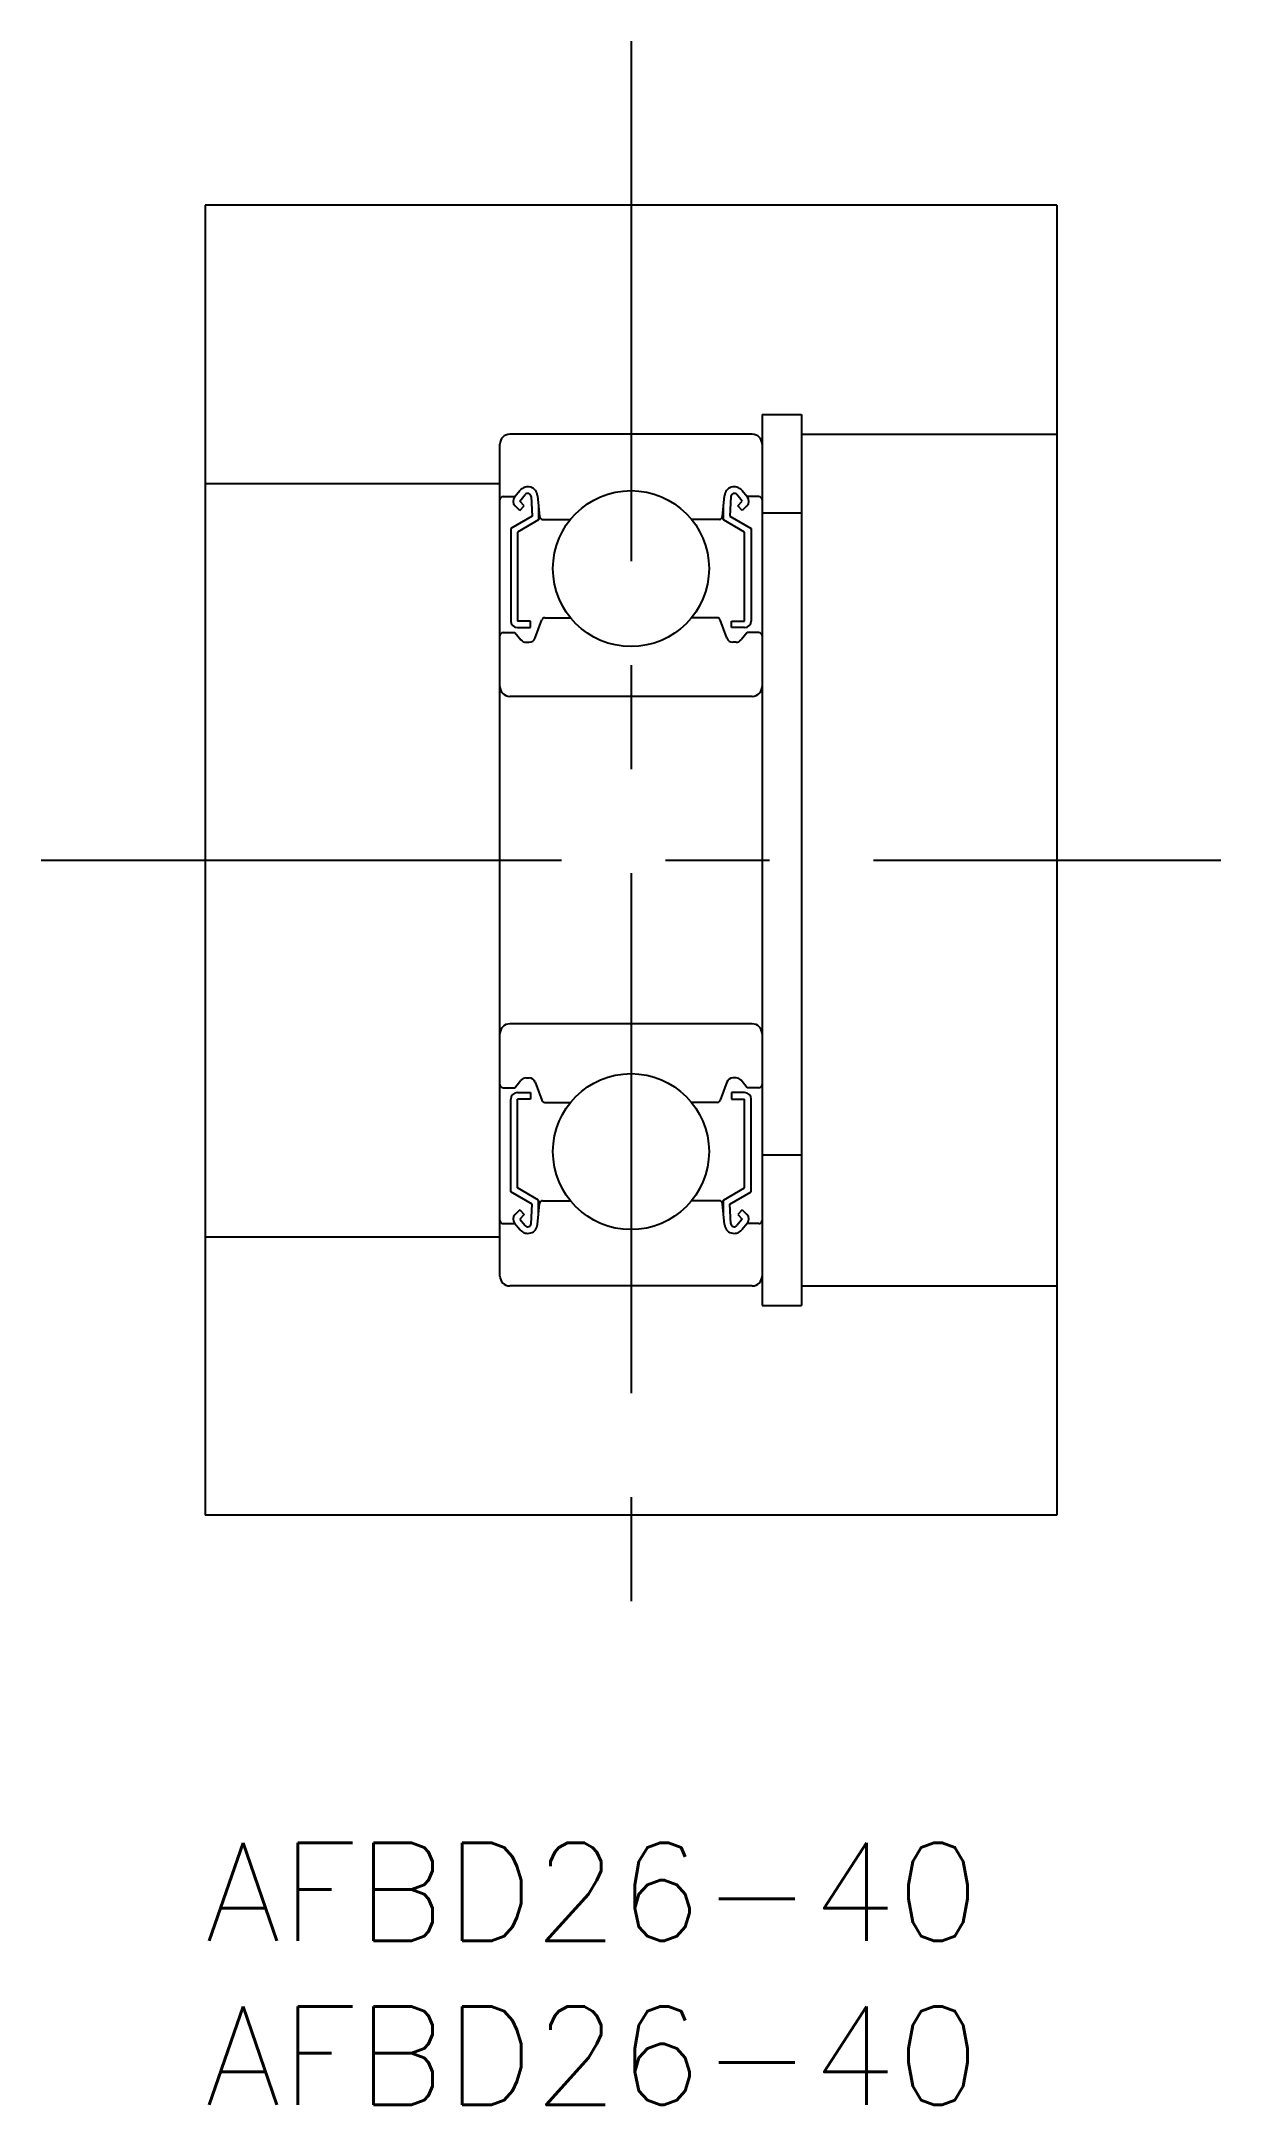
# Model space of a CAD drawing. Extents: x -5 to 31, y -8 to 55.
import ezdxf

# ---------------------------------------------------------------- set-up
doc = ezdxf.new("R2010")
doc.units = 0
doc.header["$LTSCALE"] = 0.5
doc.linetypes.add('CENTER', pattern=[50.8, 31.75, -6.35, 6.35, -6.35])
for name, color, linetype in [('MSM_CENTER', 1, 'CENTER'), ('MSM_CONTINUOUS', 7, 'CONTINUOUS'), ('MSM_PART_NUMBER', 7, 'CONTINUOUS')]:
    doc.layers.add(name, color=color, linetype=linetype)
doc.styles.get("Standard").update_dxf_attribs({"font": 'txt.shx', "height": 3, "bigfont": 'bigfont.shx'})

msp = doc.modelspace()

# ---------------------------------------------------------------- linework, layer by layer
at = {"layer": 'MSM_CENTER', "linetype": 'CENTER'}
for p, q in [((13, 55), (13, 5)), ((-5, 30), (31, 30))]:
    msp.add_line(p, q, dxfattribs=at)
at = {"layer": 'MSM_CONTINUOUS', "linetype": 'CONTINUOUS'}
for p, q in [((26, 50), (0, 50)), ((0, 50), (0, 10)), ((26, 50), (26, 10)), ((17, 43.6), (18.2, 43.6)), ((17, 43.6), (17, 16.4)), ((18.2, 43.6), (18.2, 16.4)), ((16.7, 43), (9.3, 43)), ((18.2, 43), (26, 43)), ((9, 17.3), (9, 42.7)), ((0, 41.5), (9, 41.5)), ((9.1, 41.1), (9.46, 41.1)), ((9.448, 41.086), (9.619, 41.291)), ((9.602, 40.958), (9.772, 41.16)), ((9.743, 40.817), (9.602, 40.958)), ((9.948, 41.101), (9.981, 40.501)), ((10.148, 41.124), (10.203, 40.491)), ((15.797, 40.491), (15.852, 41.124)), ((16.052, 41.101), (16.019, 40.501)), ((16.398, 40.958), (16.228, 41.16)), ((16.257, 40.817), (16.398, 40.958)), ((16.381, 41.291), (16.552, 41.086)), ((16.9, 41.1), (16.54, 41.1)), ((9.981, 40.501), (9.331, 40.125)), ((9.602, 40.675), (9.46, 40.816)), ((10.181, 40.385), (9.531, 40.01)), ((9.602, 40.675), (9.743, 40.817)), ((10.181, 40.746), (10.181, 40.385)), ((10.303, 40.4), (11.151, 40.4)), ((15.697, 40.4), (14.849, 40.4)), ((15.819, 40.385), (15.819, 40.746)), ((16.469, 40.01), (15.819, 40.385)), ((16.019, 40.501), (16.669, 40.125)), ((16.398, 40.675), (16.257, 40.817)), ((16.54, 40.816), (16.398, 40.675)), ((17, 40.6), (18.2, 40.6)), ((9.331, 40.125), (9.331, 37.3)), ((9.531, 40.01), (9.531, 37.3)), ((16.469, 37.3), (16.469, 40.01)), ((16.669, 40.125), (16.669, 37.3)), ((9.931, 37.3), (9.531, 37.3)), ((9.931, 37.1), (9.931, 37.3)), ((10.079, 36.782), (10.28, 37.334)), ((10.374, 37.4), (11.151, 37.4)), ((15.626, 37.4), (14.849, 37.4)), ((15.921, 36.782), (15.72, 37.334)), ((16.069, 37.1), (16.069, 37.3)), ((16.069, 37.3), (16.469, 37.3)), ((9.1, 36.95), (9.45, 36.95)), ((9.45, 36.95), (9.642, 36.721)), ((9.531, 37.1), (9.931, 37.1)), ((9.795, 36.65), (9.891, 36.65)), ((16.469, 37.1), (16.069, 37.1)), ((16.205, 36.65), (16.109, 36.65)), ((16.55, 36.95), (16.358, 36.721)), ((16.9, 36.95), (16.55, 36.95)), ((16.7, 35), (9.3, 35)), ((16.7, 25), (9.3, 25)), ((9.795, 23.35), (9.891, 23.35)), ((16.205, 23.35), (16.109, 23.35)), ((9.1, 23.05), (9.45, 23.05)), ((9.331, 19.875), (9.331, 22.7)), ((9.45, 23.05), (9.642, 23.279)), ((9.531, 22.9), (9.931, 22.9)), ((9.531, 19.99), (9.531, 22.7)), ((9.931, 22.7), (9.531, 22.7)), ((9.931, 22.9), (9.931, 22.7)), ((10.079, 23.218), (10.28, 22.666)), ((15.921, 23.218), (15.72, 22.666)), ((16.469, 22.9), (16.069, 22.9)), ((16.069, 22.9), (16.069, 22.7)), ((16.069, 22.7), (16.469, 22.7)), ((16.55, 23.05), (16.358, 23.279)), ((16.469, 19.99), (16.469, 22.7)), ((16.9, 23.05), (16.55, 23.05)), ((16.669, 19.875), (16.669, 22.7)), ((10.374, 22.6), (11.151, 22.6)), ((15.626, 22.6), (14.849, 22.6)), ((17, 21), (18.2, 21)), ((9.981, 19.499), (9.331, 19.875)), ((10.181, 19.615), (9.531, 19.99)), ((10.181, 19.254), (10.181, 19.615)), ((10.303, 19.6), (11.151, 19.6)), ((15.697, 19.6), (14.849, 19.6)), ((15.819, 19.615), (16.469, 19.99)), ((15.819, 19.254), (15.819, 19.615)), ((16.019, 19.499), (16.669, 19.875)), ((9.1, 18.9), (9.46, 18.9)), ((9.448, 18.914), (9.619, 18.709)), ((9.602, 19.325), (9.46, 19.184)), ((9.602, 19.325), (9.743, 19.183)), ((9.743, 19.183), (9.602, 19.042)), ((9.602, 19.042), (9.772, 18.84)), ((9.948, 18.899), (9.981, 19.499)), ((10.148, 18.876), (10.203, 19.509)), ((15.852, 18.876), (15.797, 19.509)), ((16.052, 18.899), (16.019, 19.499)), ((16.398, 19.042), (16.228, 18.84)), ((16.398, 19.325), (16.257, 19.183)), ((16.257, 19.183), (16.398, 19.042)), ((16.552, 18.914), (16.381, 18.709)), ((16.398, 19.325), (16.54, 19.184)), ((16.9, 18.9), (16.54, 18.9)), ((0, 18.5), (9, 18.5)), ((16.7, 17), (9.3, 17)), ((17, 16.4), (18.2, 16.4)), ((18.2, 17), (26, 17)), ((26, 10), (0, 10))]:
    msp.add_line(p, q, dxfattribs=at)
for centre in [(13, 38.9), (13, 21.1)]:
    msp.add_circle(centre, 2.381, dxfattribs=at)
for centre, radius, start, end in [((9.3, 42.7), 0.3, 90, 180), ((16.7, 42.7), 0.3, 0, 90), ((9.1, 41), 0.1, 90, 180), ((9.602, 40.958), 0.2, 140.13695, 225.00202), ((9.849, 41.098), 0.3, 4.93539, 140.13695), ((9.849, 41.096), 0.1, 3.10166, 139.95027), ((16.151, 41.098), 0.3, 39.86305, 175.06461), ((16.151, 41.096), 0.1, 40.04973, 176.89834), ((16.398, 40.958), 0.2, 314.99798, 39.86305), ((16.9, 41), 0.1, 0, 90), ((10.303, 40.5), 0.1, 184.93539, 270), ((15.697, 40.5), 0.1, 270, 355.06461), ((9.531, 37.3), 0.2, 180, 270), ((10.374, 37.3), 0.1, 90, 159.99156), ((15.626, 37.3), 0.1, 20.00844, 90), ((16.469, 37.3), 0.2, 270, 0), ((9.1, 36.85), 0.1, 90, 180), ((9.795, 36.85), 0.2, 219.97618, 270), ((9.891, 36.85), 0.2, 270, 339.99156), ((16.109, 36.85), 0.2, 200.00844, 270), ((16.205, 36.85), 0.2, 270, 320.02382), ((16.9, 36.85), 0.1, 0, 90), ((9.3, 35.3), 0.3, 180, 270), ((16.7, 35.3), 0.3, 270, 0), ((9.3, 24.7), 0.3, 90, 180), ((16.7, 24.7), 0.3, 0, 90), ((9.795, 23.15), 0.2, 90, 140.02382), ((9.891, 23.15), 0.2, 20.00844, 90), ((16.109, 23.15), 0.2, 90, 159.99156), ((16.205, 23.15), 0.2, 39.97618, 90), ((9.1, 23.15), 0.1, 180, 270), ((9.531, 22.7), 0.2, 90, 180), ((16.469, 22.7), 0.2, 0, 90), ((16.9, 23.15), 0.1, 270, 0), ((10.374, 22.7), 0.1, 200.00844, 270), ((15.626, 22.7), 0.1, 270, 339.99156), ((10.303, 19.5), 0.1, 90, 175.06461), ((15.697, 19.5), 0.1, 4.93539, 90), ((9.1, 19), 0.1, 180, 270), ((9.602, 19.042), 0.2, 134.99798, 219.86305), ((16.398, 19.042), 0.2, 320.13695, 45.00202), ((16.9, 19), 0.1, 270, 0), ((9.849, 18.902), 0.3, 219.86305, 355.06461), ((9.849, 18.904), 0.1, 220.04973, 356.89834), ((16.151, 18.902), 0.3, 184.93539, 320.13695), ((16.151, 18.904), 0.1, 183.10166, 319.95027), ((9.3, 17.3), 0.3, 180, 270), ((16.7, 17.3), 0.3, 270, 0)]:
    msp.add_arc(centre, radius, start, end, dxfattribs=at)

# ---------------------------------------------------------------- texts
at = {"layer": 'MSM_PART_NUMBER'}
for p in [(0, -3), (0, -8)]:
    msp.add_text('AFBD26-40', height=3, dxfattribs=at).set_placement(p)

doc.saveas('drawing.dxf')
